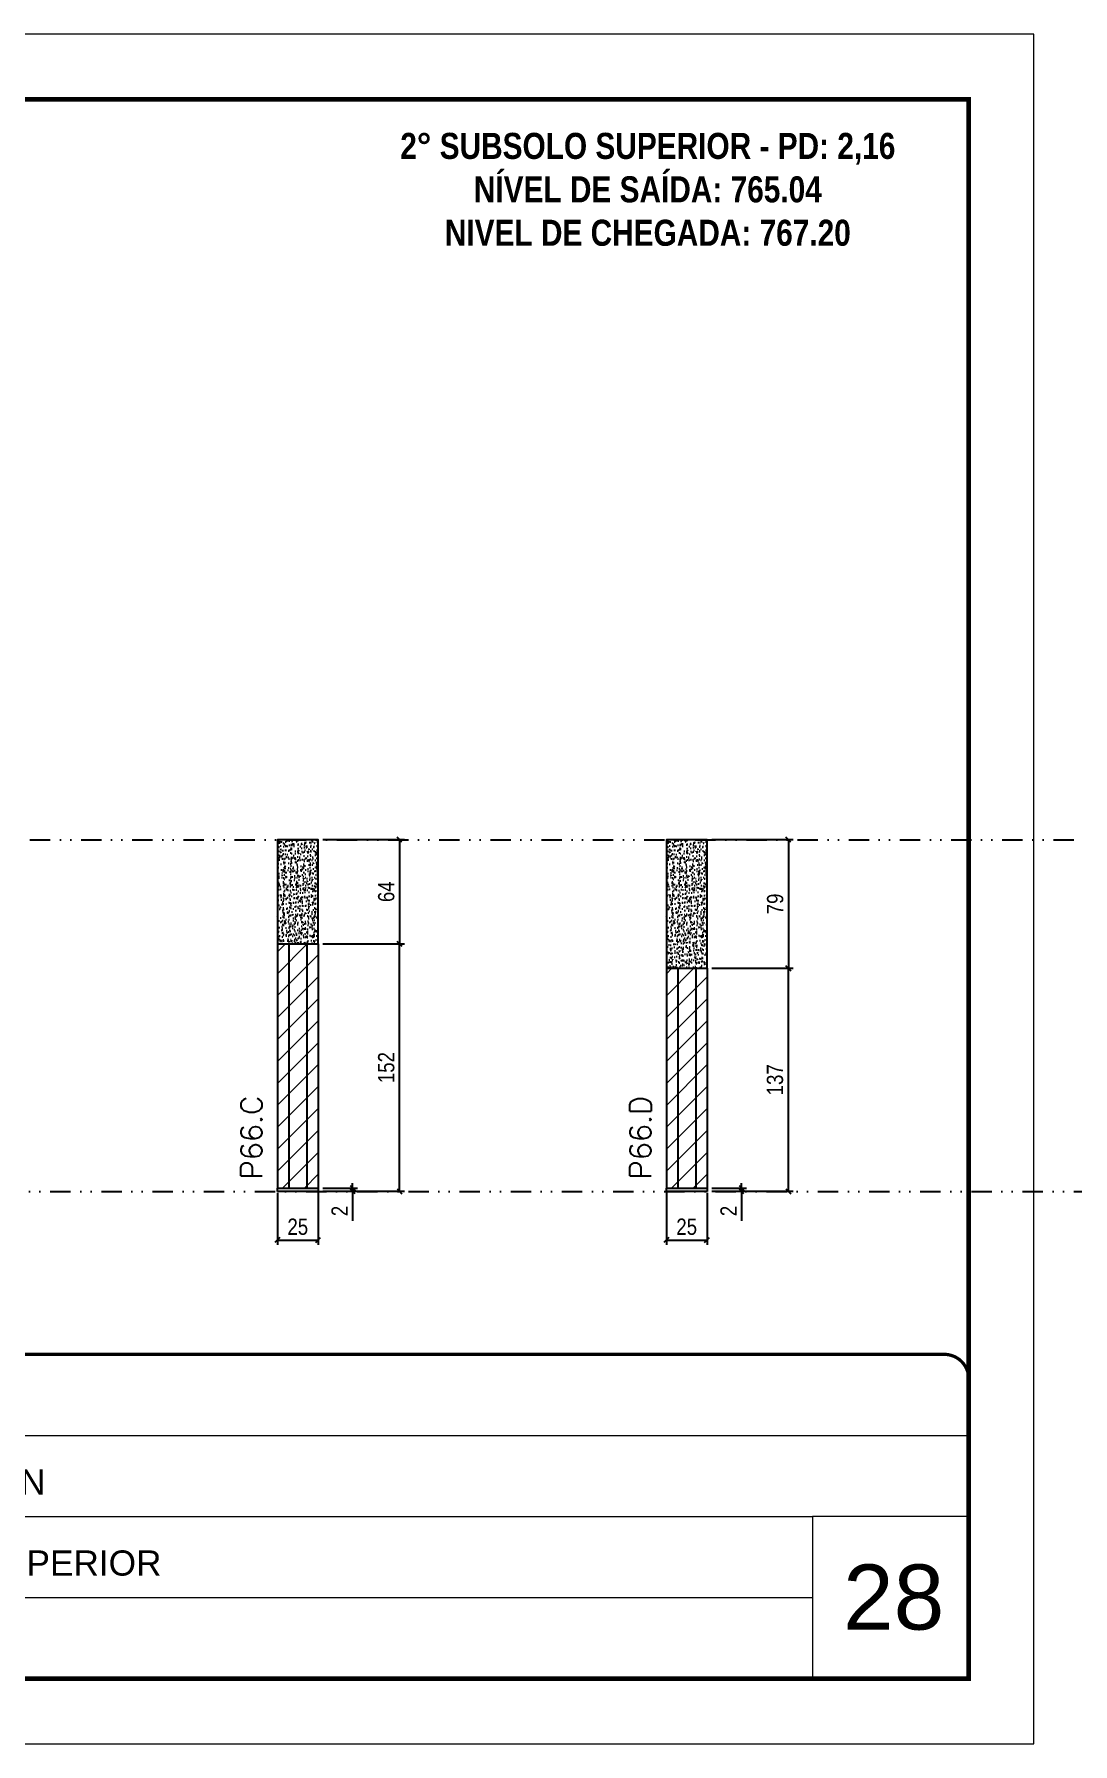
# Model space of a CAD drawing. Extents: x 13741 to 27878, y -21631 to 6985.
# Drawn here: x 20053 to 20691, y -957 to 93 of the extents above; entities that cross this region are included whole.
import ezdxf

# ---------------------------------------------------------------- set-up
doc = ezdxf.new("R2010")
doc.units = 0
for name, pattern in [('CONTINUO', [0]), ('DASHED', [0.75, 0.5, -0.25]), ('DIVIDE2', [0.625, 0.25, -0.125, 0, -0.125, 0, -0.125])]:
    doc.linetypes.add(name, pattern=pattern)
for name, color, linetype, lineweight in [('CARIMBO', 255, 'Continuous', 9), ('Folhas', 255, 'Continuous', 9), ('Hachura', 251, 'Continuous', 9), ('SARRAFO DE PRESSAO', 251, 'DASHED', 9), ('Texto Seção', 7, 'Continuous', 15)]:
    doc.layers.add(name, color=color, linetype=linetype, lineweight=lineweight)
for name, color, linetype in [('COTA', 241, 'Continuous'), ('NOMENCLATURA', 7, 'Continuous'), ('Nível', 160, 'Continuous'), ('Painéis', 200, 'Continuous'), ('SARR_2.2x7', 40, 'Continuous')]:
    doc.layers.add(name, color=color, linetype=linetype)
doc.styles.add('ARIAL', font='arial.ttf')
doc.styles.add('COTA TECNICA', font='techl___.ttf', dxfattribs={"height": 10})
doc.styles.add('COTA TECNICA-50', font='techl___.ttf', dxfattribs={"height": 10})
doc.styles.add('REGUA-120', font='ROMANS.shx', dxfattribs={"height": 15})
doc.styles.add('ROMANC', font='techb___.ttf', dxfattribs={"height": 2.5})
doc.styles.add('Tecnologia', font='')
doc.styles.get('Tecnologia').set_extended_font_data('Forgotten Futurist')
doc.dimstyles.new('COTA PAINEL-50', dxfattribs={"dimtxt": 10, "dimasz": 3, "dimexe": 3, "dimexo": 3, "dimgap": 3, "dimtad": 1, "dimdec": 1, "dimzin": 12, "dimdsep": 46, "dimtxsty": 'COTA TECNICA-50', "dimblk1": 'OBLIQUE', "dimblk2": 'OBLIQUE', "dimsah": 1, "dimcen": 0.9, "dimclrd": 4, "dimclre": 4, "dimclrt": 240, "dimadec": 1, "dimazin": 3, "dimtfac": 1, "dimtdec": 1, "dimtmove": 0, "dimatfit": 3, "dimfxl": 1, "dimtolj": 1, "dimtzin": 12, "dimarcsym": 0})
doc.dimstyles.new('PAINEL', dxfattribs={"dimtxt": 10, "dimasz": 3, "dimexe": 3, "dimexo": 3, "dimgap": 3, "dimtad": 1, "dimdec": 1, "dimzin": 12, "dimdsep": 46, "dimtxsty": 'COTA TECNICA', "dimblk1": 'OBLIQUE', "dimblk2": 'OBLIQUE', "dimsah": 1, "dimcen": 0.9, "dimclrd": 4, "dimclre": 4, "dimclrt": 240, "dimadec": 1, "dimazin": 3, "dimtfac": 1, "dimtdec": 1, "dimtmove": 0, "dimatfit": 3, "dimfxl": 1, "dimtolj": 1, "dimtzin": 12, "dimarcsym": 0})

# ---------------------------------------------------------------- blocks, each defined once
blk = doc.blocks.new('9999999999')
at = {"color": 30, "linetype": 'CONTINUO'}
for p, q in [((98564.6, 34230.2), (98564.6, 34429.4)), ((98564.6, 34379.6), (99584, 34379.6)), ((98564.6, 34329.8), (99488, 34329.8)), ((99584, 34329.8), (99488, 34329.8)), ((99488, 34329.8), (99488, 34230.2)), ((98564.6, 34280), (99488, 34280))]:
    blk.add_line(p, q, dxfattribs=at)
at = {"color": 30, "linetype": 'CONTINUO', "const_width": 2}
blk.add_lwpolyline([(99584, 34230.2), (99584, 34414.4, 0.414214), (99569, 34429.4), (98229, 34429.4, 0.414214), (98214, 34414.4), (98214, 34245.2, 0.414214), (98229, 34230.2), (99584, 34230.2)], format="xyb", dxfattribs=at)
at = {"layer": 'Folhas'}
blk.add_lwpolyline([(98139, 34190.2), (99624, 34190.2), (99624, 35240.2), (98139, 35240.2)], close=True, dxfattribs=at)
at = {"layer": 'Folhas', "color": 30, "const_width": 3}
blk.add_lwpolyline([(98214, 34230.2), (99584, 34230.2), (99584, 35200.2), (98214, 35200.2)], close=True, dxfattribs=at)
at = {"color": 7, "linetype": 'Continuous', "ltscale": 5, "style": 'ARIAL'}
for s, height, p in [('SKR', 15.48, (98837.7, 34393.1)), ('LEAF LOEFGREN', 15.483, (98837.7, 34343.3)), ('2° SUBSOLO SUPERIOR', 15.483, (98837.7, 34293.5)), ('NOVA SISTEMAS CONSTRUTIVOS', 11.059, (98263.2, 34267.2)), ('PILARES', 15.48, (98837.7, 34243.7))]:
    blk.add_text(s, height=height, dxfattribs=at).set_placement(p)
at = {"layer": 'Folhas', "color": 7, "style": 'Tecnologia', "width": 1.5}
for s, p in [('CLIENTE:', (98573.7, 34397.2)), ('OBRA:', (98573.7, 34347.3)), ('PAVIMENTO:', (98573.7, 34297.5)), ('PROJETO:', (98573.7, 34247.7))]:
    blk.add_text(s, height=14, dxfattribs=at).set_placement(p)
blk = doc.blocks.new('_Oblique')
at = {"color": 0, "linetype": 'ByBlock', "lineweight": -2}
blk.add_line((-0.5, -0.5), (0.5, 0.5), dxfattribs=at)
blk = doc.blocks.new('*D1530')
at = {"layer": 'COTA', "color": 4, "lineweight": -2, "transparency": 16777216}
for p, q in [((20202.2, -618.4), (20202.2, -650.3)), ((20227.2, -618.4), (20227.2, -650.3)), ((20202.2, -647.3), (20227.2, -647.3))]:
    blk.add_line(p, q, dxfattribs=at)
at = {"layer": 'Defpoints', "color": 0, "transparency": 16777216}
for p in [(20202.2, -615.4), (20227.2, -615.4), (20227.2, -647.3)]:
    blk.add_point(p, dxfattribs=at)
at = {"layer": 'COTA', "color": 4, "lineweight": -2, "transparency": 16777216, "xscale": 3, "yscale": 3, "zscale": 3, "rotation": 180}
blk.add_blockref('_Oblique', (20202.2, -647.3), dxfattribs=at)
at = {"layer": 'COTA', "color": 4, "lineweight": -2, "transparency": 16777216, "xscale": 3, "yscale": 3, "zscale": 3}
blk.add_blockref('_Oblique', (20227.2, -647.3), dxfattribs=at)
at = {"layer": 'COTA', "color": 240, "transparency": 16777216, "insert": (20214.7, -639.2), "char_height": 10, "attachment_point": 5, "style": 'COTA TECNICA'}
blk.add_mtext('\\A1;25', dxfattribs=at)
blk = doc.blocks.new('*D1531')
at = {"layer": 'COTA', "color": 4, "lineweight": -2, "transparency": 16777216}
for p, q in [((20230.2, -615.4), (20251.4, -615.4)), ((20230.2, -617.4), (20251.4, -617.4)), ((20248.4, -615.4), (20248.4, -612.4)), ((20248.4, -615.4), (20248.4, -617.4)), ((20248.4, -617.4), (20248.4, -635.6))]:
    blk.add_line(p, q, dxfattribs=at)
at = {"layer": 'Defpoints', "color": 0, "transparency": 16777216}
for p in [(20227.2, -615.4), (20227.2, -617.4), (20248.4, -615.4)]:
    blk.add_point(p, dxfattribs=at)
at = {"layer": 'COTA', "color": 4, "lineweight": -2, "transparency": 16777216, "xscale": 3, "yscale": 3, "zscale": 3}
for p, rotation in [((20248.4, -615.4), 270), ((20248.4, -617.4), 90)]:
    blk.add_blockref('_Oblique', p, dxfattribs=dict(at, rotation=rotation))
at = {"layer": 'COTA', "color": 240, "transparency": 16777216, "insert": (20240.4, -629.5), "char_height": 10, "attachment_point": 5, "rotation": 90, "style": 'COTA TECNICA-50'}
blk.add_mtext('\\A1;2', dxfattribs=at)
blk = doc.blocks.new('*D1540')
at = {"layer": 'COTA', "color": 4, "linetype": 'ByBlock', "lineweight": -2, "transparency": 16777216}
for p, q in [((20230.2, -401.4), (20280.2, -401.4)), ((20277.2, -401.4), (20277.2, -465.4)), ((20230.2, -465.4), (20280.2, -465.4))]:
    blk.add_line(p, q, dxfattribs=at)
at = {"layer": 'Defpoints', "color": 0, "linetype": 'ByBlock', "transparency": 16777216}
for p in [(20227.2, -401.4), (20227.2, -465.4), (20277.2, -465.4)]:
    blk.add_point(p, dxfattribs=at)
at = {"layer": 'COTA', "color": 4, "linetype": 'ByBlock', "lineweight": -2, "transparency": 16777216, "xscale": 3, "yscale": 3, "zscale": 3}
for p, rotation in [((20277.2, -401.4), 90), ((20277.2, -465.4), 270)]:
    blk.add_blockref('_Oblique', p, dxfattribs=dict(at, rotation=rotation))
at = {"layer": 'COTA', "color": 240, "linetype": 'ByBlock', "transparency": 16777216, "insert": (20269.1, -433.4), "char_height": 10, "attachment_point": 5, "rotation": 90, "style": 'COTA TECNICA'}
blk.add_mtext('\\A1;64', dxfattribs=at)
blk = doc.blocks.new('*D1532')
at = {"layer": 'COTA', "color": 4, "lineweight": -2, "transparency": 16777216}
for p, q in [((20230.2, -465.4), (20280.2, -465.4)), ((20277.2, -617.4), (20277.2, -465.4)), ((20230.2, -617.4), (20280.2, -617.4))]:
    blk.add_line(p, q, dxfattribs=at)
at = {"layer": 'Defpoints', "color": 0, "transparency": 16777216}
for p in [(20227.2, -465.4), (20277.2, -465.4), (20227.2, -617.4)]:
    blk.add_point(p, dxfattribs=at)
at = {"layer": 'COTA', "color": 4, "lineweight": -2, "transparency": 16777216, "xscale": 3, "yscale": 3, "zscale": 3}
for p, rotation in [((20277.2, -465.4), 90), ((20277.2, -617.4), 270)]:
    blk.add_blockref('_Oblique', p, dxfattribs=dict(at, rotation=rotation))
at = {"layer": 'COTA', "color": 240, "transparency": 16777216, "insert": (20269.1, -541.4), "char_height": 10, "attachment_point": 5, "rotation": 90, "style": 'COTA TECNICA-50'}
blk.add_mtext('\\A1;152', dxfattribs=at)
blk = doc.blocks.new('*D1548')
at = {"layer": 'COTA', "color": 4, "lineweight": -2, "transparency": 16777216}
for p, q in [((20441.2, -618.4), (20441.2, -650.3)), ((20466.2, -618.4), (20466.2, -650.3)), ((20441.2, -647.3), (20466.2, -647.3))]:
    blk.add_line(p, q, dxfattribs=at)
at = {"layer": 'Defpoints', "color": 0, "transparency": 16777216}
for p in [(20441.2, -615.4), (20466.2, -615.4), (20466.2, -647.3)]:
    blk.add_point(p, dxfattribs=at)
at = {"layer": 'COTA', "color": 4, "lineweight": -2, "transparency": 16777216, "xscale": 3, "yscale": 3, "zscale": 3, "rotation": 180}
blk.add_blockref('_Oblique', (20441.2, -647.3), dxfattribs=at)
at = {"layer": 'COTA', "color": 4, "lineweight": -2, "transparency": 16777216, "xscale": 3, "yscale": 3, "zscale": 3}
blk.add_blockref('_Oblique', (20466.2, -647.3), dxfattribs=at)
at = {"layer": 'COTA', "color": 240, "transparency": 16777216, "insert": (20453.7, -639.2), "char_height": 10, "attachment_point": 5, "style": 'COTA TECNICA'}
blk.add_mtext('\\A1;25', dxfattribs=at)
blk = doc.blocks.new('*D1549')
at = {"layer": 'COTA', "color": 4, "lineweight": -2, "transparency": 16777216}
for p, q in [((20469.2, -615.4), (20490.4, -615.4)), ((20469.2, -617.4), (20490.4, -617.4)), ((20487.4, -615.4), (20487.4, -612.4)), ((20487.4, -615.4), (20487.4, -617.4)), ((20487.4, -617.4), (20487.4, -635.6))]:
    blk.add_line(p, q, dxfattribs=at)
at = {"layer": 'Defpoints', "color": 0, "transparency": 16777216}
for p in [(20466.2, -615.4), (20466.2, -617.4), (20487.4, -615.4)]:
    blk.add_point(p, dxfattribs=at)
at = {"layer": 'COTA', "color": 4, "lineweight": -2, "transparency": 16777216, "xscale": 3, "yscale": 3, "zscale": 3}
for p, rotation in [((20487.4, -615.4), 270), ((20487.4, -617.4), 90)]:
    blk.add_blockref('_Oblique', p, dxfattribs=dict(at, rotation=rotation))
at = {"layer": 'COTA', "color": 240, "transparency": 16777216, "insert": (20479.4, -629.5), "char_height": 10, "attachment_point": 5, "rotation": 90, "style": 'COTA TECNICA-50'}
blk.add_mtext('\\A1;2', dxfattribs=at)
blk = doc.blocks.new('*D1551')
at = {"layer": 'COTA', "color": 4, "linetype": 'ByBlock', "lineweight": -2, "transparency": 16777216}
for p, q in [((20469.2, -401.4), (20519.2, -401.4)), ((20516.2, -401.4), (20516.2, -480.4)), ((20469.2, -480.4), (20519.2, -480.4))]:
    blk.add_line(p, q, dxfattribs=at)
at = {"layer": 'Defpoints', "color": 0, "linetype": 'ByBlock', "transparency": 16777216}
for p in [(20466.2, -401.4), (20466.2, -480.4), (20516.2, -480.4)]:
    blk.add_point(p, dxfattribs=at)
at = {"layer": 'COTA', "color": 4, "linetype": 'ByBlock', "lineweight": -2, "transparency": 16777216, "xscale": 3, "yscale": 3, "zscale": 3}
for p, rotation in [((20516.2, -401.4), 90), ((20516.2, -480.4), 270)]:
    blk.add_blockref('_Oblique', p, dxfattribs=dict(at, rotation=rotation))
at = {"layer": 'COTA', "color": 240, "linetype": 'ByBlock', "transparency": 16777216, "insert": (20508.1, -440.9), "char_height": 10, "attachment_point": 5, "rotation": 90, "style": 'COTA TECNICA'}
blk.add_mtext('\\A1;79', dxfattribs=at)
blk = doc.blocks.new('*D1550')
at = {"layer": 'COTA', "color": 4, "lineweight": -2, "transparency": 16777216}
for p, q in [((20469.2, -480.4), (20519.2, -480.4)), ((20516.2, -617.4), (20516.2, -480.4)), ((20469.2, -617.4), (20519.2, -617.4))]:
    blk.add_line(p, q, dxfattribs=at)
at = {"layer": 'Defpoints', "color": 0, "transparency": 16777216}
for p in [(20466.2, -480.4), (20516.2, -480.4), (20466.2, -617.4)]:
    blk.add_point(p, dxfattribs=at)
at = {"layer": 'COTA', "color": 4, "lineweight": -2, "transparency": 16777216, "xscale": 3, "yscale": 3, "zscale": 3}
for p, rotation in [((20516.2, -480.4), 90), ((20516.2, -617.4), 270)]:
    blk.add_blockref('_Oblique', p, dxfattribs=dict(at, rotation=rotation))
at = {"layer": 'COTA', "color": 240, "transparency": 16777216, "insert": (20508, -548.9), "char_height": 10, "attachment_point": 5, "rotation": 90, "style": 'COTA TECNICA-50'}
blk.add_mtext('\\A1;137', dxfattribs=at)

msp = doc.modelspace()

# ---------------------------------------------------------------- hatches: boundary and pattern name
at = {"layer": 'COTA'}
h = msp.add_hatch(dxfattribs=at)
h.set_pattern_fill('AR-CONC', color=256, scale=0.03)
h.set_pattern_definition([(50, (1278.551, -1238.551), (5.4655401, -0.4781726), [0.5715, -6.2865]), (355, (1278.551, -1238.551), (-1.0573026, 5.7317054), [0.4572, -5.0292175]), (100.451445, (1279.0065, -1238.591), (4.4082374, 5.2535326), [0.4857003, -5.3427073]), (46.1842, (1278.551, -1237.027), (8.1323712, -1.2612698), [0.85725, -9.42975]), (96.63556, (1279.229, -1237.132), (7.122124, 7.4227837), [0.7285507, -8.0140682]), (351.18415, (1278.551, -1237.027), (7.122124, 7.4227837), [0.685799, -7.543792]), (21, (1279.313, -1237.408), (4.5484317, -3.0679559), [0.5715, -6.2865]), (326, (1279.313, -1237.408), (1.8540609, 5.525639), [0.4572, -5.0292]), (71.451445, (1279.692, -1237.664), (6.4024926, 2.457683), [0.4857003, -5.3426981]), (37.5, (1278.551, -1238.5512), (0.0926581, 2.53665117), [0, -4.96824, 0, -5.1054, 0, -5.04825]), (7.5, (1278.551, -1238.5512), (2.00458988, 3.00541724), [0, -2.91084, 0, -4.85394, 0, -1.92405]), (327.5, (1276.8517, -1238.5512), (4.06771786, -0.17186232), [0, -1.905, 0, -5.9436, 0, -7.8867]), (317.5, (1276.0897, -1238.5512), (4.44387544, 0.7627947), [0, -2.4765, 0, -3.94716, 0, -5.6007])])
h.paths.add_polyline_path([(20227.24, -401.44), (20202.24, -401.44), (20202.24, -465.44), (20227.24, -465.44)])
h = msp.add_hatch(dxfattribs=at)
h.set_pattern_fill('AR-CONC', color=256, scale=0.03)
h.set_pattern_definition([(50, (1517.559, -1238.551), (5.4655401, -0.4781726), [0.5715, -6.2865]), (355, (1517.559, -1238.551), (-1.0573026, 5.7317054), [0.4572, -5.0292175]), (100.451445, (1518.0143, -1238.591), (4.4082374, 5.2535326), [0.4857003, -5.3427073]), (46.1842, (1517.559, -1237.027), (8.1323712, -1.2612698), [0.85725, -9.42975]), (96.63556, (1518.2365, -1237.132), (7.122124, 7.4227837), [0.7285507, -8.0140682]), (351.18415, (1517.559, -1237.027), (7.122124, 7.4227837), [0.685799, -7.543792]), (21, (1518.321, -1237.408), (4.5484317, -3.0679559), [0.5715, -6.2865]), (326, (1518.321, -1237.408), (1.8540609, 5.525639), [0.4572, -5.0292]), (71.451445, (1518.7, -1237.664), (6.4024926, 2.457683), [0.4857003, -5.3426981]), (37.5, (1517.5588, -1238.5512), (0.0926581, 2.53665117), [0, -4.96824, 0, -5.1054, 0, -5.04825]), (7.5, (1517.5588, -1238.5512), (2.00458988, 3.00541724), [0, -2.91084, 0, -4.85394, 0, -1.92405]), (327.5, (1515.8596, -1238.5512), (4.06771786, -0.17186232), [0, -1.905, 0, -5.9436, 0, -7.8867]), (317.5, (1515.0976, -1238.5512), (4.44387544, 0.7627947), [0, -2.4765, 0, -3.94716, 0, -5.6007])])
h.paths.add_polyline_path([(20466.24, -401.44), (20441.24, -401.44), (20441.24, -480.44), (20466.24, -480.44)])
at = {"layer": 'Hachura', "linetype": 'ByBlock'}
h = msp.add_hatch(dxfattribs=at)
h.set_pattern_fill('ANSI31', color=256, scale=3)
h.set_pattern_definition([(45, (1585, 0), (-6.735192, 6.735192), [])])
h.paths.add_polyline_path([(20227.24, -465.44), (20202.24, -465.44), (20202.24, -615.44), (20227.24, -615.44)])
h = msp.add_hatch(dxfattribs=at)
h.set_pattern_fill('ANSI31', color=256, scale=3)
h.set_pattern_definition([(45, (1824.008, 0), (-6.735192, 6.735192), [])])
h.paths.add_polyline_path([(20466.24, -480.44), (20441.24, -480.44), (20441.24, -615.44), (20466.24, -615.44)])

# ---------------------------------------------------------------- linework, layer by layer
at = {"layer": 'COTA', "linetype": 'ByBlock'}
for points in [[(20202.24, -465.44), (20227.24, -465.44), (20227.24, -401.44), (20202.24, -401.44)], [(20441.24, -480.44), (20466.24, -480.44), (20466.24, -401.44), (20441.24, -401.44)]]:
    msp.add_lwpolyline(points, close=True, dxfattribs=at)
at = {"layer": 'Nível', "color": 4, "linetype": 'DIVIDE2', "ltscale": 50}
for p, q in [((17596.97, -401.44), (21531.15, -401.44)), ((13741.09, -617.44), (21531.15, -617.44))]:
    msp.add_line(p, q, dxfattribs=at)
at = {"layer": 'Painéis'}
for p, q in [((20202.24, -465.44), (20202.24, -615.44)), ((20202.24, -465.44), (20227.24, -465.44)), ((20227.24, -465.44), (20227.24, -615.44)), ((20441.24, -480.44), (20441.24, -615.44)), ((20441.24, -480.44), (20466.24, -480.44)), ((20466.24, -480.44), (20466.24, -615.44)), ((20202.24, -615.44), (20227.24, -615.44)), ((20202.24, -615.44), (20227.24, -615.44)), ((20202.24, -617.44), (20202.24, -615.44)), ((20227.24, -617.44), (20202.24, -617.44)), ((20227.24, -615.44), (20227.24, -617.44)), ((20441.24, -615.44), (20466.24, -615.44)), ((20441.24, -615.44), (20466.24, -615.44)), ((20441.24, -617.44), (20441.24, -615.44)), ((20466.24, -617.44), (20441.24, -617.44)), ((20466.24, -615.44), (20466.24, -617.44))]:
    msp.add_line(p, q, dxfattribs=at)
at = {"layer": 'SARR_2.2x7'}
for p, q in [((20209.24, -465.42), (20209.24, -615.44)), ((20220.24, -465.42), (20220.24, -615.44)), ((20448.24, -480.42), (20448.24, -615.44)), ((20459.24, -480.42), (20459.24, -615.44))]:
    msp.add_line(p, q, dxfattribs=at)

# ---------------------------------------------------------------- block references
at = {"layer": 'SARRAFO DE PRESSAO', "color": 6, "linetype": 'ByBlock'}
msp.add_blockref('9999999999', (-78957.01, -35146.93), dxfattribs=at)

# ---------------------------------------------------------------- texts
at = {"layer": 'CARIMBO', "style": 'ARIAL'}
msp.add_text('28', height=40, dxfattribs=at).set_placement((20549.83, -886.58))
at = {"layer": 'NOMENCLATURA', "color": 2, "insert": (20429.81, 59.34), "char_height": 16, "attachment_point": 2, "style": 'ROMANC'}
msp.add_mtext_dynamic_manual_height_columns('\\P2° SUBSOLO SUPERIOR - PD: 2,16\\PNÍVEL DE SAÍDA: 765.04\\PNIVEL DE CHEGADA: 767.20', width=432.3511, gutter_width=1, heights=[0], dxfattribs=at)
at = {"layer": 'Texto Seção', "char_height": 13, "width": 370.6998, "attachment_point": 7, "rotation": 90, "style": 'REGUA-120'}
for s, insert in [('P66.C', (20192.79, -610.03)), ('P66.D', (20431.79, -610.03))]:
    msp.add_mtext(s, dxfattribs=dict(at, insert=insert))

# ---------------------------------------------------------------- dimensions: what is measured, and where the dimension line sits
at = {"layer": 'COTA', "linetype": 'ByBlock'}
for base, p1, p2, picture, middle in [((20277.23, -465.44), (20227.24, -401.44), (20227.24, -465.44), '*D1540', (20269.12, -433.44)), ((20516.23, -480.44), (20466.24, -401.44), (20466.24, -480.44), '*D1551', (20508.13, -440.94))]:
    dim = msp.add_linear_dim(base=base, p1=p1, p2=p2, angle=90, dimstyle='PAINEL', dxfattribs=at)
    dim.commit()
    dim.dimension.update_dxf_attribs({"geometry": picture, "text_midpoint": middle})
at = {"layer": 'COTA'}
for base, p1, p2, picture, middle in [((20277.23, -465.42), (20227.24, -617.44), (20227.24, -465.42), '*D1532', (20269.12, -541.43)), ((20516.23, -480.42), (20466.24, -617.44), (20466.24, -480.42), '*D1550', (20508.01, -548.93))]:
    dim = msp.add_linear_dim(base=base, p1=p1, p2=p2, angle=90, dimstyle='COTA PAINEL-50', dxfattribs=at)
    dim.commit()
    dim.dimension.update_dxf_attribs({"geometry": picture, "text_midpoint": middle})
for base, p1, p2, picture, middle in [((20227.24, -647.33), (20202.24, -615.44), (20227.24, -615.44), '*D1530', (20214.74, -639.22)), ((20466.24, -647.33), (20441.24, -615.44), (20466.24, -615.44), '*D1548', (20453.74, -639.22))]:
    dim = msp.add_linear_dim(base=base, p1=p1, p2=p2, dimstyle='PAINEL', override={"dimarcsym": 2}, dxfattribs=at)
    dim.commit()
    dim.dimension.update_dxf_attribs({"geometry": picture, "text_midpoint": middle})
for base, p1, p2, picture, middle in [((20248.43, -615.44), (20227.24, -617.44), (20227.24, -615.44), '*D1531', (20248.43, -629.5)), ((20487.44, -615.44), (20466.24, -617.44), (20466.24, -615.44), '*D1549', (20487.44, -629.5))]:
    dim = msp.add_linear_dim(base=base, p1=p1, p2=p2, angle=90, dimstyle='COTA PAINEL-50', dxfattribs=at)
    dim.commit()
    dim.dimension.update_dxf_attribs({"geometry": picture, "text_midpoint": middle, "dimtype": 160})

doc.saveas('drawing.dxf')
